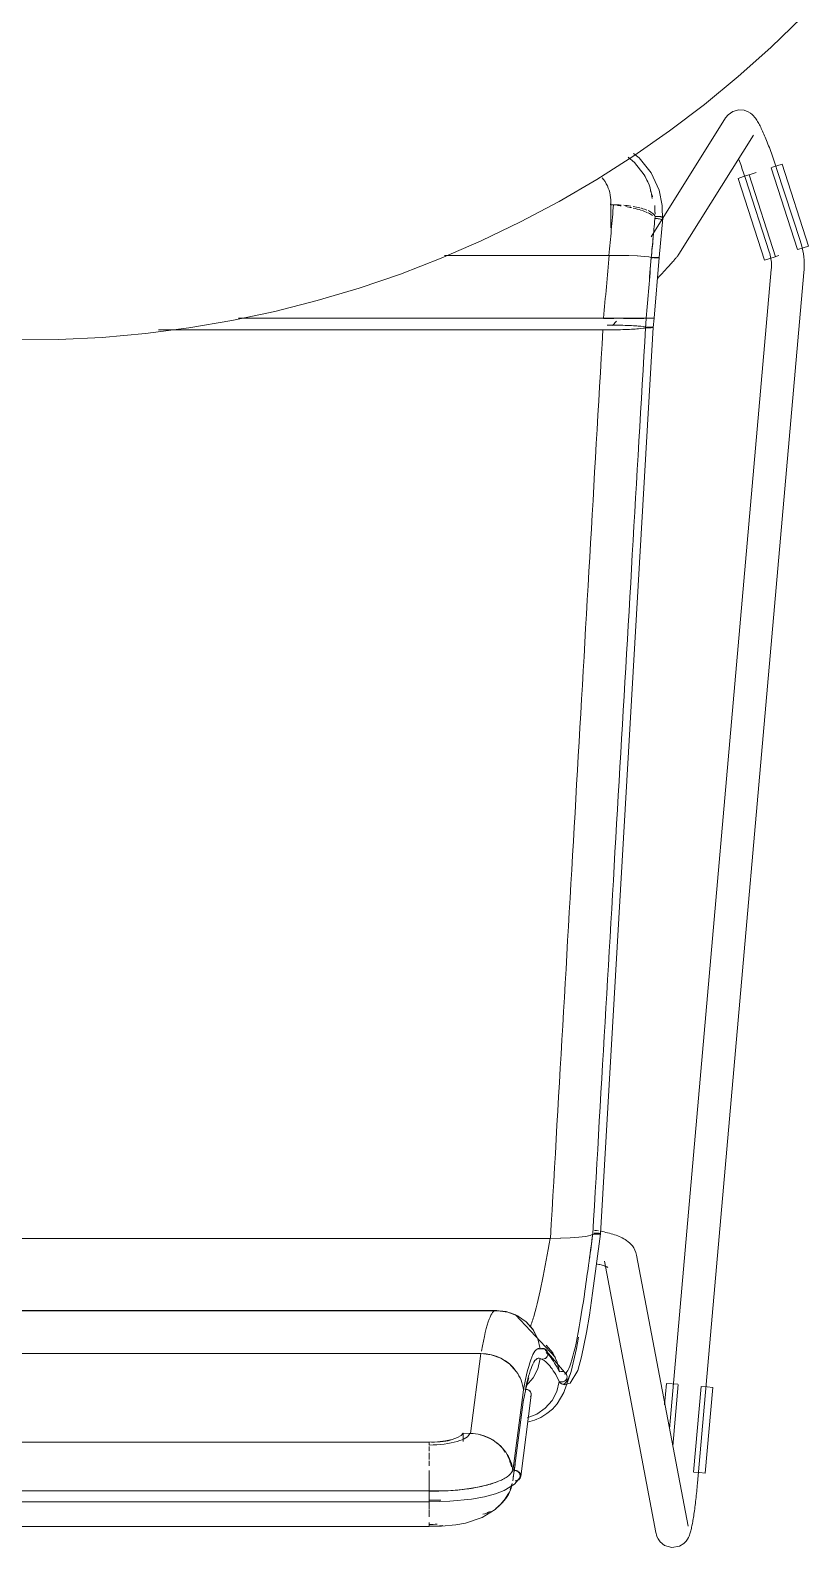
# Model space of a CAD drawing. Header units: millimetres. Extents: x 155927 to 295199, y -4084 to 97293.
# Drawn here: x 162804 to 163089, y 30365 to 30921 of the extents above; entities that cross this region are included whole.
import ezdxf

# ---------------------------------------------------------------- set-up
doc = ezdxf.new("R2010")
doc.units = ezdxf.units.MM
doc.header["$MEASUREMENT"] = 0
doc.layers.add('I-FURN', color=8, linetype='CONTINUOUS', lineweight=9)

msp = doc.modelspace()

# ---------------------------------------------------------------- linework, layer by layer
at = {"layer": 'I-FURN'}
for p, q in [((163074.85, 30914.79), (163086.35, 30925.92)), ((163062.92, 30904.14), (163074.85, 30914.79)), ((163050.58, 30893.96), (163062.92, 30904.14)), ((163037.83, 30884.29), (163050.58, 30893.96)), ((163059.22, 30890.18), (163060.95, 30891.41)), ((163060.95, 30891.41), (163063.18, 30891.99)), ((163063.18, 30891.99), (163065.15, 30891.82)), ((163065.15, 30891.82), (163066.53, 30891.3)), ((163066.53, 30891.3), (163067.44, 30890.73)), ((163067.44, 30890.73), (163068.07, 30890.21)), ((163058.32, 30889.06), (163035.29, 30852.29)), ((163059.22, 30890.18), (163058.32, 30889.06)), ((163068.07, 30890.21), (163068.54, 30889.75)), ((163068.54, 30889.75), (163068.91, 30889.32)), ((163068.91, 30889.32), (163069.22, 30888.92)), ((163069.22, 30888.92), (163069.5, 30888.53)), ((163069.5, 30888.53), (163069.75, 30888.14)), ((163069.75, 30888.14), (163070, 30887.75)), ((163070, 30887.75), (163070.23, 30887.35)), ((163070.23, 30887.35), (163070.46, 30886.94)), ((163070.46, 30886.94), (163070.69, 30886.51)), ((163070.69, 30886.51), (163070.92, 30886.07)), ((163070.92, 30886.07), (163071.15, 30885.62)), ((163071.15, 30885.62), (163071.38, 30885.14)), ((163071.38, 30885.14), (163071.61, 30884.65)), ((163024.71, 30875.13), (163037.83, 30884.29)), ((163041.19, 30839.1), (163068.49, 30882.69)), ((163071.61, 30884.65), (163071.85, 30884.14)), ((163071.85, 30884.14), (163072.09, 30883.61)), ((163072.09, 30883.61), (163072.33, 30883.07)), ((163072.33, 30883.07), (163072.57, 30882.51)), ((163072.57, 30882.51), (163072.81, 30881.93)), ((163072.81, 30881.93), (163073.06, 30881.33)), ((163073.06, 30881.33), (163073.31, 30880.72)), ((163073.31, 30880.72), (163073.56, 30880.1)), ((163073.56, 30880.1), (163073.81, 30879.46)), ((163073.81, 30879.46), (163074.06, 30878.8)), ((163011.23, 30866.51), (163024.71, 30875.13)), ((163022.62, 30874.68), (163024.96, 30872.72)), ((163024.64, 30876.03), (163026.7, 30874.39)), ((163026.7, 30874.39), (163031.03, 30868.86)), ((163063.13, 30873.8), (163063.36, 30873.18)), ((163074.06, 30878.8), (163074.32, 30878.14)), ((163074.32, 30878.14), (163074.57, 30877.46)), ((163074.57, 30877.46), (163074.83, 30876.77)), ((163074.83, 30876.77), (163075.08, 30876.07)), ((163075.08, 30876.07), (163075.34, 30875.37)), ((163075.34, 30875.37), (163075.59, 30874.65)), ((163075.59, 30874.65), (163075.84, 30873.93)), ((163075.84, 30873.93), (163076.09, 30873.2)), ((163024.96, 30872.72), (163028.46, 30868.15)), ((163028.46, 30868.15), (163030.37, 30864.46)), ((163031.03, 30868.86), (163033.94, 30862.54)), ((163063.36, 30873.18), (163063.6, 30872.54)), ((163063.6, 30872.54), (163063.83, 30871.9)), ((163063.83, 30871.9), (163064.07, 30871.24)), ((163064.07, 30871.24), (163064.3, 30870.57)), ((163064.3, 30870.57), (163064.54, 30869.9)), ((163064.54, 30869.9), (163064.77, 30869.22)), ((163064.77, 30869.22), (163065, 30868.54)), ((163064.8, 30867.51), (163066.78, 30868.14)), ((163065, 30868.54), (163065.23, 30867.85)), ((163076.58, 30838.17), (163066.89, 30868.18)), ((163069.47, 30869.01), (163066.99, 30868.21)), ((163074.96, 30870.79), (163084.65, 30840.78)), ((163075.08, 30870.82), (163077.05, 30871.46)), ((163076.09, 30873.2), (163076.34, 30872.47)), ((163076.34, 30872.47), (163076.59, 30871.73)), ((163076.59, 30871.73), (163076.83, 30870.99)), ((163076.83, 30870.99), (163076.98, 30870.54)), ((163085.69, 30843.72), (163076.98, 30870.54)), ((163077.05, 30871.46), (163079.01, 30872.09)), ((163079.01, 30872.09), (163088.69, 30842.08)), ((162997.42, 30858.43), (163011.23, 30866.51)), ((163033.94, 30862.54), (163035.15, 30856.9)), ((163062.85, 30866.87), (163064.8, 30867.51)), ((163062.85, 30866.87), (163072.54, 30836.87)), ((163065.23, 30867.85), (163065.46, 30867.16)), ((163065.46, 30867.16), (163065.57, 30866.83)), ((163065.57, 30866.83), (163074.28, 30840.02)), ((162983.3, 30850.92), (162997.42, 30858.43)), ((163016.24, 30857.22), (163017.29, 30857.22)), ((163016.3, 30848.71), (163016.3, 30858.46)), ((163035.06, 30851.92), (163031.02, 30845.48)), ((163033.94, 30837.84), (163035.36, 30852.33)), ((163035.15, 30856.9), (163035.24, 30851.44)), ((162968.89, 30843.97), (162983.3, 30850.92)), ((162954.21, 30837.6), (162968.89, 30843.97)), ((163086.74, 30841.45), (163084.77, 30840.82)), ((163085.71, 30843.68), (163085.69, 30843.72)), ((163086.04, 30842.58), (163085.71, 30843.68)), ((163086.32, 30841.48), (163086.04, 30842.58)), ((163086.57, 30840.36), (163086.32, 30841.48)), ((163086.76, 30839.23), (163086.57, 30840.36)), ((163088.69, 30842.08), (163086.74, 30841.45)), ((162939.29, 30831.83), (162954.21, 30837.6)), ((163015.59, 30838.67), (162955.47, 30838.67)), ((162955.47, 30838.67), (163015.59, 30838.67)), ((163019.35, 30838.64), (163015.59, 30838.67)), ((163015.71, 30838.67), (163019.35, 30838.64)), ((163019.45, 30838.64), (163022.89, 30838.57)), ((163022.88, 30838.57), (163019.45, 30838.64)), ((163025.98, 30838.45), (163022.88, 30838.57)), ((163022.95, 30838.57), (163025.99, 30838.45)), ((163028.46, 30838.3), (163025.98, 30838.45)), ((163026.02, 30838.45), (163028.46, 30838.3)), ((163030.2, 30838.12), (163028.46, 30838.3)), ((163028.48, 30838.3), (163030.2, 30838.12)), ((163030.2, 30838.12), (163031.08, 30837.93)), ((163031.09, 30837.93), (163030.2, 30838.12)), ((163031.08, 30837.93), (163031.55, 30837.94)), ((163031.56, 30837.94), (163031.09, 30837.93)), ((163031.1, 30837.74), (163031.57, 30837.74)), ((163031.57, 30837.74), (163031.1, 30837.74)), ((163031.55, 30837.94), (163032.05, 30837.94)), ((163032.06, 30837.94), (163031.56, 30837.94)), ((163032.05, 30837.94), (163032.54, 30837.94)), ((163032.55, 30837.94), (163032.06, 30837.94)), ((163032.07, 30837.73), (163032.56, 30837.74)), ((163032.56, 30837.74), (163032.07, 30837.73)), ((163032.11, 30815.64), (163033.94, 30837.84)), ((163032.54, 30837.94), (163033, 30837.93)), ((163033, 30837.93), (163032.55, 30837.94)), ((163032.56, 30837.74), (163033.01, 30837.75)), ((163033.01, 30837.75), (163032.56, 30837.74)), ((163033.39, 30837.91), (163033, 30837.93)), ((163033, 30837.93), (163033.38, 30837.91)), ((163033.01, 30837.75), (163033.39, 30837.77)), ((163033.39, 30837.77), (163033.01, 30837.75)), ((163033.38, 30837.91), (163033.68, 30837.89)), ((163033.68, 30837.89), (163033.39, 30837.91)), ((163033.39, 30837.77), (163033.69, 30837.79)), ((163033.68, 30837.79), (163033.39, 30837.77)), ((163033.87, 30837.86), (163033.68, 30837.89)), ((163033.87, 30837.81), (163033.68, 30837.79)), ((163033.69, 30837.79), (163033.87, 30837.81)), ((163033.87, 30837.86), (163033.94, 30837.84)), ((163033.94, 30837.84), (163033.87, 30837.86)), ((163033.87, 30837.81), (163033.94, 30837.84)), ((163033.94, 30837.84), (163033.87, 30837.81)), ((163037.75, 30834.97), (163037.42, 30834.6)), ((163038.06, 30835.32), (163037.75, 30834.97)), ((163038.37, 30835.65), (163038.06, 30835.32)), ((163038.65, 30835.98), (163038.37, 30835.65)), ((163038.93, 30836.28), (163038.65, 30835.98)), ((163039.18, 30836.58), (163038.93, 30836.28)), ((163039.43, 30836.86), (163039.18, 30836.58)), ((163039.66, 30837.13), (163039.43, 30836.86)), ((163039.87, 30837.38), (163039.66, 30837.13)), ((163040.07, 30837.62), (163039.87, 30837.38)), ((163040.26, 30837.85), (163040.07, 30837.62)), ((163040.44, 30838.07), (163040.26, 30837.85)), ((163040.62, 30838.29), (163040.44, 30838.07)), ((163040.79, 30838.52), (163040.62, 30838.29)), ((163040.97, 30838.78), (163040.79, 30838.52)), ((163041.19, 30839.1), (163040.97, 30838.78)), ((163074.49, 30837.5), (163072.54, 30836.87)), ((163074.28, 30840.02), (163074.47, 30839.38)), ((163074.47, 30839.38), (163074.64, 30838.74)), ((163076.46, 30838.14), (163074.49, 30837.5)), ((163074.64, 30838.74), (163074.78, 30838.09)), ((163074.78, 30838.09), (163074.9, 30837.44)), ((163074.9, 30837.44), (163074.98, 30836.79)), ((163074.98, 30836.79), (163075.05, 30836.13)), ((163075.05, 30836.13), (163075.08, 30835.47)), ((163075.09, 30834.8), (163075.07, 30834.14)), ((163075.08, 30835.47), (163075.09, 30834.8)), ((163077.84, 30838.58), (163076.68, 30838.21)), ((163086.91, 30838.1), (163086.76, 30839.23)), ((163087.02, 30836.96), (163086.91, 30838.1)), ((163087.08, 30835.82), (163087.02, 30836.96)), ((163087.09, 30834.68), (163087.08, 30835.82)), ((162924.15, 30826.66), (162939.29, 30831.83)), ((163033.91, 30830.8), (163033.47, 30830.33)), ((163034.34, 30831.26), (163033.91, 30830.8)), ((163034.76, 30831.71), (163034.34, 30831.26)), ((163035.18, 30832.16), (163034.76, 30831.71)), ((163035.58, 30832.59), (163035.18, 30832.16)), ((163035.97, 30833.02), (163035.58, 30832.59)), ((163036.35, 30833.43), (163035.97, 30833.02)), ((163036.72, 30833.83), (163036.35, 30833.43)), ((163037.08, 30834.22), (163036.72, 30833.83)), ((163037.42, 30834.6), (163037.08, 30834.22)), ((163075.03, 30833.45), (163037.73, 30408.95)), ((163048.03, 30389.08), (163086.98, 30832.4)), ((163075.07, 30834.14), (163075.03, 30833.48)), ((163075.03, 30833.48), (163075.03, 30833.45)), ((163086.98, 30832.4), (163087.06, 30833.54)), ((163087.06, 30833.54), (163087.09, 30834.68)), ((162908.82, 30822.09), (162924.15, 30826.66)), ((162877.66, 30814.83), (162893.31, 30818.15)), ((162893.31, 30818.15), (162908.82, 30822.09)), ((162861.89, 30812.13), (162877.66, 30814.83)), ((162880.01, 30815.7), (163013.65, 30815.7)), ((163013.65, 30815.7), (162880.01, 30815.7)), ((163013.65, 30815.7), (163017.43, 30815.7)), ((163017.43, 30815.7), (163013.65, 30815.7)), ((163017.44, 30815.57), (163013.66, 30815.57)), ((163013.66, 30815.57), (163017.44, 30815.57)), ((163017.17, 30813.14), (163014.92, 30813.17)), ((163016.87, 30813.02), (163018.34, 30814.55)), ((163020.73, 30813.07), (163017.17, 30813.14)), ((163017.43, 30815.7), (163021, 30815.69)), ((163021, 30815.69), (163017.43, 30815.7)), ((163023.84, 30812.94), (163020.73, 30813.07)), ((163024.12, 30815.59), (163020.99, 30815.58)), ((163021, 30815.69), (163024.13, 30815.68)), ((163024.14, 30815.68), (163021, 30815.69)), ((163021, 30815.58), (163024.12, 30815.59)), ((163026.34, 30812.78), (163023.84, 30812.94)), ((163026.61, 30815.6), (163024.12, 30815.59)), ((163024.12, 30815.59), (163026.62, 30815.6)), ((163024.14, 30815.68), (163026.63, 30815.67)), ((163026.64, 30815.67), (163024.14, 30815.68)), ((163028.09, 30812.59), (163026.34, 30812.78)), ((163028.37, 30815.61), (163026.61, 30815.6)), ((163026.62, 30815.6), (163028.37, 30815.61)), ((163026.64, 30815.67), (163028.38, 30815.66)), ((163028.39, 30815.66), (163026.64, 30815.67)), ((163028.99, 30812.38), (163028.09, 30812.59)), ((163028.38, 30815.66), (163029.27, 30815.64)), ((163029.27, 30815.64), (163028.39, 30815.66)), ((163029.73, 30815.63), (163029.26, 30815.63)), ((163029.27, 30815.64), (163029.74, 30815.64)), ((163029.74, 30815.64), (163029.27, 30815.64)), ((163029.27, 30815.63), (163029.74, 30815.63)), ((163030.23, 30815.63), (163029.73, 30815.63)), ((163029.74, 30815.64), (163030.24, 30815.64)), ((163030.24, 30815.64), (163029.74, 30815.64)), ((163029.74, 30815.63), (163030.23, 30815.63)), ((163030.72, 30815.63), (163030.23, 30815.63)), ((163030.23, 30815.63), (163030.72, 30815.63)), ((163030.24, 30815.64), (163030.73, 30815.64)), ((163030.73, 30815.64), (163030.24, 30815.64)), ((163031.17, 30815.63), (163030.72, 30815.63)), ((163030.72, 30815.63), (163031.18, 30815.63)), ((163030.73, 30815.64), (163031.18, 30815.64)), ((163031.18, 30815.64), (163030.73, 30815.64)), ((163031.56, 30815.63), (163031.17, 30815.63)), ((163031.18, 30815.64), (163031.56, 30815.64)), ((163031.56, 30815.64), (163031.18, 30815.64)), ((163031.18, 30815.63), (163031.56, 30815.63)), ((163031.56, 30815.64), (163031.85, 30815.64)), ((163031.86, 30815.64), (163031.56, 30815.64)), ((163032.11, 30815.64), (163031.84, 30812.28)), ((163032.04, 30815.64), (163032.11, 30815.64)), ((163032.11, 30815.64), (163032.04, 30815.63)), ((163032.04, 30815.63), (163032.11, 30815.64)), ((163032.11, 30815.64), (163032.05, 30815.64)), ((162798.11, 30807.71), (162814.11, 30807.86)), ((162814.11, 30807.86), (162830.09, 30808.64)), ((162830.09, 30808.64), (162846.03, 30810.07)), ((162846.03, 30810.07), (162861.89, 30812.13)), ((162850.79, 30811.38), (163013.38, 30811.38)), ((163013.38, 30811.38), (162850.79, 30811.38)), ((163012.55, 30480.37), (163031.84, 30812.28)), ((163013.38, 30811.38), (163017.17, 30811.41)), ((163017.17, 30811.41), (163020.73, 30811.49)), ((163020.73, 30811.49), (163023.86, 30811.61)), ((163023.86, 30811.61), (163026.36, 30811.77)), ((163026.36, 30811.77), (163028.11, 30811.97)), ((163028.11, 30811.97), (163029, 30812.18)), ((163029.46, 30812.39), (163028.99, 30812.38)), ((163029, 30812.18), (163029.47, 30812.17)), ((163029.96, 30812.39), (163029.46, 30812.39)), ((163029.47, 30812.17), (163029.97, 30812.17)), ((163030.45, 30812.38), (163029.96, 30812.39)), ((163029.97, 30812.17), (163030.46, 30812.17)), ((163030.9, 30812.37), (163030.45, 30812.38)), ((163030.46, 30812.17), (163030.91, 30812.18)), ((163031.28, 30812.35), (163030.9, 30812.37)), ((163030.91, 30812.18), (163031.29, 30812.2)), ((163031.58, 30812.33), (163031.28, 30812.35)), ((163031.29, 30812.2), (163031.58, 30812.22)), ((163031.77, 30812.31), (163031.58, 30812.33)), ((163031.58, 30812.22), (163031.77, 30812.25)), ((163031.84, 30812.28), (163031.77, 30812.31)), ((163031.77, 30812.25), (163031.84, 30812.28)), ((163001.43, 30478.86), (163004.54, 30479.1)), ((163004.54, 30479.1), (163001.48, 30478.86)), ((163004.54, 30479.1), (163007.03, 30479.41)), ((163007.03, 30479.41), (163004.57, 30479.1)), ((163007.03, 30479.41), (163008.78, 30479.78)), ((163008.78, 30479.78), (163007.04, 30479.41)), ((163009.68, 30480.18), (163008.78, 30479.78)), ((163008.78, 30479.78), (163009.68, 30480.18)), ((163009.68, 30480.18), (163010.15, 30480.16)), ((163010.15, 30480.16), (163009.68, 30480.18)), ((163010.15, 30480.16), (163010.65, 30480.16)), ((163010.65, 30480.16), (163010.15, 30480.16)), ((163010.69, 30480.58), (163010.19, 30480.58)), ((163010.19, 30480.58), (163010.69, 30480.58)), ((163011.02, 30481.5), (163010.3, 30481.6)), ((163010.65, 30480.16), (163011.14, 30480.17)), ((163011.14, 30480.17), (163010.65, 30480.16)), ((163011.18, 30480.57), (163010.69, 30480.58)), ((163010.69, 30480.58), (163011.18, 30480.57)), ((163012.54, 30480.37), (163010.99, 30468.51)), ((163011.74, 30481.39), (163011.02, 30481.5)), ((163011.14, 30480.17), (163011.6, 30480.19)), ((163011.6, 30480.19), (163011.14, 30480.17)), ((163011.63, 30480.55), (163011.18, 30480.57)), ((163011.18, 30480.57), (163011.63, 30480.55)), ((163011.6, 30480.19), (163011.98, 30480.22)), ((163011.99, 30480.22), (163011.6, 30480.19)), ((163012.01, 30480.52), (163011.63, 30480.55)), ((163011.63, 30480.55), (163012.01, 30480.52)), ((163011.98, 30480.22), (163012.28, 30480.26)), ((163012.28, 30480.26), (163011.99, 30480.22)), ((163012.3, 30480.47), (163012.01, 30480.52)), ((163012.01, 30480.52), (163012.3, 30480.47)), ((163012.28, 30480.26), (163012.47, 30480.31)), ((163012.48, 30480.31), (163012.28, 30480.26)), ((163012.48, 30480.42), (163012.3, 30480.47)), ((163012.3, 30480.47), (163012.49, 30480.42)), ((163013.14, 30481.15), (163012.44, 30481.28)), ((163012.47, 30480.31), (163012.54, 30480.37)), ((163012.54, 30480.37), (163012.48, 30480.42)), ((163012.55, 30480.37), (163012.48, 30480.31)), ((163012.49, 30480.42), (163012.55, 30480.37)), ((163013.82, 30481.02), (163013.14, 30481.15)), ((163014.49, 30480.87), (163013.82, 30481.02)), ((163015.14, 30480.72), (163014.49, 30480.87)), ((163015.78, 30480.56), (163015.14, 30480.72)), ((163016.41, 30480.39), (163015.78, 30480.56)), ((163017.03, 30480.2), (163016.41, 30480.39)), ((163017.64, 30480.01), (163017.03, 30480.2)), ((163018.23, 30479.8), (163017.64, 30480.01)), ((163018.81, 30479.58), (163018.23, 30479.8)), ((163019.38, 30479.35), (163018.81, 30479.58)), ((163019.94, 30479.1), (163019.38, 30479.35)), ((163020.49, 30478.82), (163019.94, 30479.1)), ((162610.73, 30478.65), (162994.13, 30478.65)), ((162994.13, 30478.65), (162610.73, 30478.65)), ((162994.13, 30478.65), (162997.9, 30478.71)), ((162997.9, 30478.71), (162994.21, 30478.65)), ((162997.9, 30478.71), (163001.43, 30478.86)), ((163001.44, 30478.86), (162997.96, 30478.71)), ((163021.03, 30478.53), (163020.49, 30478.82)), ((163021.57, 30478.21), (163021.03, 30478.53)), ((163022.1, 30477.85), (163021.57, 30478.21)), ((163022.64, 30477.45), (163022.1, 30477.85)), ((163023.16, 30477), (163022.64, 30477.45)), ((163023.69, 30476.48), (163023.16, 30477)), ((163024.2, 30475.88), (163023.69, 30476.48)), ((163024.68, 30475.19), (163024.2, 30475.88)), ((163025.12, 30474.4), (163024.68, 30475.19)), ((163025.48, 30473.51), (163025.12, 30474.4)), ((163025.74, 30472.52), (163025.48, 30473.51)), ((163010.99, 30468.51), (163009.64, 30458.58)), ((163011.4, 30469.26), (163010.91, 30469.36)), ((163011.87, 30469.16), (163011.4, 30469.26)), ((163012.32, 30469.06), (163011.87, 30469.16)), ((163012.74, 30468.95), (163012.32, 30469.06)), ((163013.13, 30468.84), (163012.74, 30468.95)), ((163013.5, 30468.74), (163013.13, 30468.84)), ((163013.83, 30468.63), (163013.5, 30468.74)), ((163014.14, 30468.52), (163013.83, 30468.63)), ((163013.95, 30470.29), (163032.76, 30371)), ((163014.41, 30468.42), (163014.14, 30468.52)), ((163014.64, 30468.32), (163014.41, 30468.42)), ((163014.83, 30468.24), (163014.64, 30468.32)), ((163014.98, 30468.16), (163014.83, 30468.24)), ((163015.07, 30468.12), (163014.98, 30468.16)), ((163015.14, 30468.07), (163015.07, 30468.12)), ((163015.17, 30468.06), (163015.14, 30468.07)), ((163044.55, 30373.23), (163025.74, 30472.52)), ((163009.64, 30458.58), (163008.45, 30450.56)), ((162630.04, 30452.15), (162974.82, 30452.15)), ((162974.82, 30452.15), (162630.04, 30452.15)), ((162974.29, 30452.3), (162669.49, 30452.3)), ((162978.03, 30451.86), (162974.28, 30452.3)), ((162974.82, 30452.15), (162978.61, 30451.67)), ((162978.61, 30451.68), (162974.82, 30452.15)), ((162982.5, 30450.13), (162978.03, 30451.86)), ((162982.18, 30450.31), (162978.61, 30451.68)), ((162978.61, 30451.67), (162982.18, 30450.3)), ((162981.4, 30450.73), (162979.47, 30451.43)), ((162996, 30435.03), (162981.4, 30450.73)), ((162985.32, 30448.14), (162982.18, 30450.31)), ((162982.18, 30450.3), (162985.32, 30448.13)), ((162987.83, 30445.27), (162985.32, 30448.14)), ((162985.32, 30448.13), (162987.82, 30445.26)), ((163008.45, 30450.56), (163007.42, 30444.25)), ((162987.82, 30445.26), (162989.58, 30441.87)), ((162989.58, 30441.87), (162987.83, 30445.27)), ((162990.47, 30438.16), (162989.58, 30441.87)), ((163003.7, 30438.39), (163004.44, 30442.45)), ((163007.42, 30444.25), (163005.62, 30435.23)), ((162636.07, 30436.55), (162968.79, 30436.55)), ((162968.79, 30436.55), (162636.07, 30436.55)), ((162968.79, 30436.55), (162964.93, 30407.27)), ((162972.56, 30436.07), (162968.79, 30436.55)), ((162976.1, 30434.76), (162972.56, 30436.07)), ((162979.22, 30432.68), (162976.1, 30434.76)), ((162992.29, 30438.13), (162989.41, 30438.17)), ((162989.58, 30430.94), (162990.47, 30434.65)), ((162990.47, 30438.16), (162990.94, 30438.32)), ((162990.95, 30438.32), (162990.47, 30438.16)), ((162990.94, 30434.49), (162990.47, 30434.65)), ((162990.47, 30434.65), (162990.95, 30434.49)), ((162990.94, 30438.32), (162991.44, 30438.36)), ((162991.44, 30438.36), (162990.95, 30438.32)), ((162991.44, 30438.36), (162991.93, 30438.27)), ((162991.93, 30438.28), (162991.44, 30438.36)), ((162992.39, 30438.07), (162991.93, 30438.28)), ((162991.93, 30438.27), (162992.38, 30438.07)), ((162992.38, 30434.74), (162991.93, 30434.54)), ((162991.93, 30434.53), (162992.39, 30434.73)), ((163000.11, 30428.84), (162991.99, 30438.26)), ((162992.38, 30438.07), (162992.76, 30437.76)), ((162992.76, 30435.05), (162992.38, 30434.74)), ((162992.77, 30437.76), (162992.39, 30438.07)), ((162992.39, 30434.73), (162992.77, 30435.05)), ((162992.66, 30439.54), (162995.05, 30436.7)), ((162995.06, 30436.71), (162992.66, 30439.54)), ((162992.76, 30437.76), (162993.06, 30437.36)), ((162993.06, 30435.45), (162992.76, 30435.05)), ((162993.06, 30437.36), (162992.77, 30437.76)), ((162992.77, 30435.05), (162993.06, 30435.45)), ((162993.06, 30437.36), (162993.25, 30436.89)), ((162993.25, 30436.9), (162993.06, 30437.36)), ((162993.25, 30435.91), (162993.06, 30435.45)), ((162993.06, 30435.45), (162993.25, 30435.91)), ((162993.32, 30436.4), (162993.25, 30436.9)), ((162993.25, 30436.89), (162993.31, 30436.4)), ((162993.31, 30436.4), (162993.25, 30435.91)), ((162993.25, 30435.91), (162993.32, 30436.4)), ((162995.05, 30436.7), (162996.69, 30433.38)), ((162996.7, 30433.38), (162995.06, 30436.71)), ((163001.81, 30429.87), (163003.7, 30438.39)), ((163005.62, 30435.23), (163004.21, 30430.23)), ((162981.7, 30429.94), (162979.22, 30432.68)), ((162987.83, 30427.54), (162989.58, 30430.94)), ((162991.15, 30434.37), (162990.72, 30434.55)), ((162991.44, 30434.45), (162990.94, 30434.49)), ((162990.95, 30434.49), (162991.44, 30434.45)), ((162991.93, 30434.54), (162991.44, 30434.45)), ((162991.44, 30434.45), (162991.93, 30434.53)), ((162996.69, 30433.38), (162997.48, 30429.77)), ((162997.48, 30429.77), (162996.7, 30433.38)), ((162997.48, 30429.77), (162997.96, 30429.92)), ((162997.96, 30429.92), (162997.48, 30429.77)), ((162997.96, 30429.92), (162998.46, 30429.95)), ((162998.46, 30429.95), (162997.96, 30429.92)), ((162998.46, 30429.95), (162998.95, 30429.86)), ((162998.95, 30429.86), (162998.46, 30429.95)), ((162998.95, 30429.86), (162999.4, 30429.65)), ((162999.4, 30429.65), (162998.95, 30429.86)), ((162999.14, 30422.24), (163001.81, 30429.87)), ((162999.4, 30429.65), (162999.78, 30429.33)), ((162999.78, 30429.33), (162999.4, 30429.65)), ((162999.78, 30429.33), (163000.06, 30428.93)), ((163000.07, 30428.93), (162999.78, 30429.33)), ((162999.96, 30429.11), (163000.08, 30428.9)), ((163004.21, 30430.23), (163001.44, 30425.59)), ((162985.57, 30425.14), (162984.19, 30418.85)), ((162985.32, 30424.67), (162987.83, 30427.54)), ((162986.32, 30427.57), (162985.57, 30425.14)), ((162996.53, 30422.65), (162997.43, 30426.28)), ((162997.9, 30426.12), (162997.43, 30426.28)), ((162997.43, 30426.28), (162997.9, 30426.12)), ((162998.4, 30426.08), (162997.9, 30426.12)), ((162997.9, 30426.12), (162998.4, 30426.07)), ((162999.25, 30425.06), (162998.34, 30425.36)), ((162998.89, 30426.15), (162998.4, 30426.08)), ((162998.4, 30426.07), (162998.9, 30426.15)), ((162999.35, 30426.35), (162998.89, 30426.15)), ((162998.9, 30426.15), (162999.35, 30426.34)), ((163001.44, 30425.59), (162999.25, 30425.06)), ((162999.74, 30426.65), (162999.35, 30426.35)), ((162999.35, 30426.34), (162999.74, 30426.65)), ((163000.04, 30427.05), (162999.74, 30426.65)), ((162999.74, 30426.65), (163000.04, 30427.05)), ((163000.23, 30427.5), (163000.04, 30427.05)), ((163000.04, 30427.05), (163000.24, 30427.5)), ((163000.06, 30428.93), (163000.25, 30428.47)), ((163000.25, 30428.47), (163000.07, 30428.93)), ((163000.31, 30427.98), (163000.23, 30427.5)), ((163000.24, 30427.5), (163000.31, 30427.98)), ((163000.25, 30428.47), (163000.31, 30427.98)), ((163000.31, 30427.98), (163000.25, 30428.47)), ((163036.7, 30425.58), (163036, 30417.69)), ((163036.7, 30425.58), (163038.74, 30425.4)), ((163038.74, 30425.4), (163040.8, 30425.22)), ((163038.94, 30402.61), (163040.93, 30425.21)), ((163049.37, 30424.47), (163046.62, 30393.06)), ((163049.5, 30424.46), (163051.56, 30424.28)), ((163053.61, 30424.1), (163050.85, 30392.69)), ((163051.56, 30424.28), (163053.61, 30424.1)), ((162984.31, 30419.63), (162980.47, 30389.93)), ((162984.33, 30423.17), (162980.49, 30393.47)), ((162987.16, 30421.27), (162983.31, 30391.49)), ((162985.3, 30423.37), (162984.8, 30423.33)), ((162985.79, 30423.29), (162985.3, 30423.37)), ((162986.24, 30423.1), (162985.79, 30423.29)), ((162986.63, 30422.79), (162986.24, 30423.1)), ((162986.92, 30422.41), (162986.63, 30422.79)), ((162987.11, 30421.97), (162986.92, 30422.41)), ((162986.92, 30420.59), (162987.11, 30421.03)), ((162987.18, 30421.5), (162987.11, 30421.97)), ((162987.11, 30421.03), (162987.18, 30421.5)), ((162992.31, 30416.51), (162994.79, 30419.33)), ((162994.79, 30419.33), (162996.53, 30422.65)), ((162994.9, 30416.16), (162996.64, 30418.13)), ((162996.64, 30418.13), (162999.14, 30422.24)), ((162985.71, 30412.93), (162989.22, 30414.33)), ((162988.36, 30412.08), (162990.72, 30413.1)), ((162989.22, 30414.33), (162992.31, 30416.51)), ((162990.72, 30413.1), (162992.92, 30414.48)), ((162992.92, 30414.48), (162994.9, 30416.16)), ((162962.21, 30407.34), (162961.57, 30406.48)), ((162962.21, 30404.33), (162962.21, 30407.34)), ((162964.93, 30407.27), (162962.21, 30407.34)), ((162985.85, 30411.42), (162988.36, 30412.08)), ((162949.86, 30404.08), (162655, 30404.08)), ((162655, 30404.02), (162949.86, 30404.02)), ((162952.89, 30404.19), (162949.86, 30404.08)), ((162949.86, 30402.5), (162949.86, 30400.76)), ((162955.74, 30404.51), (162952.89, 30404.19)), ((162958.24, 30405.02), (162955.74, 30404.51)), ((162960.22, 30405.69), (162958.24, 30405.02)), ((162961.57, 30406.48), (162960.22, 30405.69)), ((162949.86, 30400.17), (162949.86, 30397.71)), ((162949.86, 30397.19), (162949.86, 30395.35)), ((162981.24, 30395.9), (162980.62, 30391.12)), ((162949.86, 30393.72), (162949.86, 30390.16)), ((162982.95, 30390.99), (162981.06, 30388.61)), ((163048.8, 30392.87), (163046.74, 30393.05)), ((163050.85, 30392.69), (163048.8, 30392.87)), ((162949.86, 30386.18), (162655, 30386.18)), ((162949.86, 30386.15), (162949.86, 30389.97)), ((162949.86, 30389.97), (162949.86, 30386.15)), ((162949.86, 30386.18), (162956.27, 30386.27)), ((162949.86, 30386.18), (162949.86, 30382.22)), ((162949.86, 30386.07), (162949.86, 30386.18)), ((162949.86, 30385.85), (162949.86, 30386.07)), ((162949.86, 30385.52), (162949.86, 30385.85)), ((162949.86, 30385.1), (162949.86, 30385.52)), ((162949.86, 30384.63), (162949.86, 30385.1)), ((162949.86, 30384.13), (162949.86, 30384.63)), ((162956.27, 30386.27), (162962.25, 30386.75)), ((162962.25, 30386.75), (162967.69, 30387.58)), ((162967.69, 30387.58), (162971.19, 30388.38)), ((162974.06, 30385.11), (162970.02, 30384.03)), ((162971.19, 30388.38), (162974.01, 30389.26)), ((162974.01, 30389.26), (162974.53, 30389.45)), ((162977.23, 30386.31), (162974.06, 30385.11)), ((162981.06, 30388.61), (162977.23, 30386.31)), ((162978.93, 30385.5), (162977.6, 30383.23)), ((163047.58, 30384.46), (163047.66, 30385.19)), ((163047.66, 30385.19), (163047.73, 30385.93)), ((163047.73, 30385.93), (163047.81, 30386.67)), ((163047.81, 30386.67), (163047.88, 30387.42)), ((163047.88, 30387.42), (163047.95, 30388.17)), ((163047.95, 30388.17), (163048.02, 30388.92)), ((163048.02, 30388.92), (163048.03, 30389.08)), ((162655, 30382.22), (162949.86, 30382.22)), ((162949.86, 30383.63), (162949.86, 30384.13)), ((162949.86, 30383.18), (162949.86, 30383.63)), ((162949.86, 30382.79), (162949.86, 30383.18)), ((162949.86, 30382.49), (162949.86, 30382.79)), ((162949.86, 30382.29), (162949.86, 30382.49)), ((162949.86, 30379.44), (162949.86, 30382.46)), ((162949.86, 30382.46), (162949.86, 30379.45)), ((162957.42, 30382.37), (162949.86, 30382.22)), ((162949.86, 30382.22), (162949.86, 30382.29)), ((162949.86, 30379.28), (162949.86, 30376.7)), ((162965.3, 30383.17), (162957.42, 30382.37)), ((162970.02, 30384.03), (162965.3, 30383.17)), ((162973.95, 30379.33), (162969.23, 30376.46)), ((162975.92, 30381.16), (162973.95, 30379.33)), ((162977.6, 30383.23), (162975.92, 30381.16)), ((163046.9, 30378.93), (163046.99, 30379.58)), ((163046.99, 30379.58), (163047.08, 30380.24)), ((163047.08, 30380.24), (163047.17, 30380.91)), ((163047.17, 30380.91), (163047.25, 30381.6)), ((163047.25, 30381.6), (163047.34, 30382.3)), ((163047.34, 30382.3), (163047.42, 30383.01)), ((163047.42, 30383.01), (163047.5, 30383.73)), ((163047.5, 30383.73), (163047.58, 30384.46)), ((162949.86, 30374.67), (162949.86, 30373.2)), ((162959.58, 30373.78), (162954.37, 30373.26)), ((162963.08, 30374.43), (162959.58, 30373.78)), ((162969.23, 30376.46), (162963.08, 30374.43)), ((163045.98, 30373.34), (163046.07, 30373.82)), ((163046.07, 30373.82), (163046.17, 30374.32)), ((163046.17, 30374.32), (163046.26, 30374.83)), ((163046.26, 30374.83), (163046.35, 30375.36)), ((163046.35, 30375.36), (163046.45, 30375.92)), ((163046.45, 30375.92), (163046.54, 30376.48)), ((163046.54, 30376.48), (163046.63, 30377.07)), ((163046.63, 30377.07), (163046.72, 30377.67)), ((163046.72, 30377.67), (163046.81, 30378.29)), ((163046.81, 30378.29), (163046.9, 30378.93)), ((162655, 30373.18), (162949.86, 30373.18)), ((162949.86, 30373.18), (162949.86, 30373.35)), ((162954.37, 30373.26), (162949.86, 30373.18)), ((163032.85, 30370.58), (163032.76, 30371)), ((163032.99, 30370.06), (163032.85, 30370.58)), ((163033.2, 30369.44), (163032.99, 30370.06)), ((163033.58, 30368.64), (163033.2, 30369.44)), ((163034.32, 30367.56), (163033.58, 30368.64)), ((163043.92, 30367.84), (163044.4, 30368.54)), ((163044.4, 30368.54), (163044.7, 30369.1)), ((163044.7, 30369.1), (163044.92, 30369.58)), ((163044.92, 30369.58), (163045.09, 30370)), ((163045.09, 30370), (163045.23, 30370.41)), ((163045.23, 30370.41), (163045.35, 30370.8)), ((163045.35, 30370.8), (163045.47, 30371.2)), ((163045.47, 30371.2), (163045.58, 30371.6)), ((163045.58, 30371.6), (163045.68, 30372.01)), ((163045.68, 30372.01), (163045.78, 30372.44)), ((163045.78, 30372.44), (163045.88, 30372.88)), ((163045.88, 30372.88), (163045.98, 30373.34)), ((163035.9, 30366.24), (163034.32, 30367.56)), ((163035.9, 30366.24), (163038.65, 30365.4)), ((163038.65, 30365.4), (163041.41, 30365.89)), ((163041.41, 30365.89), (163043.06, 30366.93)), ((163043.06, 30366.93), (163043.92, 30367.84))]:
    msp.add_line(p, q, dxfattribs=at)
for centre, major_axis, ratio, start_param, end_param in [((162968.66, 30421.48), (15.78, 0), 0.955139, 0.595876, 1.562553), ((162968.66, 30421.48), (15.78, 0), 0.955139, 0.354206, 0.595753), ((162968.66, 30421.48), (15.78, 0), 0.955139, 0.112537, 0.354036), ((162985.21, 30421.5), (1.96, 0), 0.955139, 5.775592, 8.064923), ((162949.86, 30388.93), (0, 15.75), 0.000004, 5.8107, 5.99294), ((162949.86, 30377.46), (12.4, 0), 0.287441, 4.712389, 4.950404)]:
    msp.add_ellipse(centre, major_axis=major_axis, ratio=ratio, start_param=start_param, end_param=end_param, dxfattribs=at)
for points, knots in [([(163028.46, 30868.13), (163028.97, 30867.31), (163030.55, 30864.58), (163031.15, 30861.6), (163031.43, 30859.5)], [-0.4024189, -0.4024189, -0.4024189, -0.4024189, -0.3333333, -0.1789981, -0.1789981, -0.1789981, -0.1789981]), ([(163013.13, 30867.11), (163013.9, 30866.21), (163015.83, 30863.21), (163016.46, 30859.6), (163016.24, 30857.22)], [0.5, 0.5, 0.5, 0.5, 0.6666667, 1, 1, 1, 1]), ([(163027.32, 30856), (163027.39, 30855.98), (163028.21, 30855.75), (163028.91, 30855.5), (163029.51, 30855.25)], [0.4863997, 0.4863997, 0.4863997, 0.4863997, 0.5, 0.6317809, 0.6317809, 0.6317809, 0.6317809]), ([(163032.52, 30852.89), (163032.67, 30852.91), (163032.95, 30852.94), (163033.38, 30852.95), (163033.75, 30852.94), (163034.04, 30852.92), (163034.31, 30852.89), (163034.56, 30852.84), (163034.79, 30852.77), (163034.98, 30852.71), (163035.18, 30852.61), (163035.28, 30852.52), (163035.31, 30852.48)], [0, 0, 0, 0, 0.0555556, 0.1111111, 0.1666667, 0.1944444, 0.2222222, 0.2777778, 0.3055556, 0.3333333, 0.3888889, 0.4444444, 0.4444444, 0.4444444, 0.4444444]), ([(163014.92, 30813.17), (163016.95, 30813.15), (163020.17, 30813.1), (163023.96, 30812.95), (163027.31, 30812.73), (163028.7, 30812.52), (163028.99, 30812.38)], [-0.9335619, -0.9335619, -0.9335619, -0.9335619, -0.6666667, -0.5, -0.3333333, 0, 0, 0, 0]), ([(163029, 30812.18), (163028.72, 30812.03), (163027.34, 30811.82), (163023.98, 30811.6), (163020.81, 30811.48), (163017.21, 30811.4), (163014.66, 30811.38), (163013.38, 30811.38)], [-1, -1, -1, -1, -0.666667, -0.5, -0.333333, -0.166667, 0, 0, 0, 0]), ([(163031.84, 30812.28), (163031.84, 30812.26), (163031.7, 30812.23), (163031.31, 30812.2), (163030.92, 30812.18), (163030.47, 30812.17), (163029.97, 30812.17), (163029.47, 30812.17), (163029.15, 30812.17), (163029, 30812.18)], [-0.498493, -0.498493, -0.498493, -0.498493, -0.375, -0.3125, -0.25, -0.1875, -0.125, -0.0625, 0, 0, 0, 0]), ([(162999.31, 30428.89), (162999.72, 30429.08), (163001.14, 30430.68), (163003.58, 30438.98), (163006.63, 30457.42), (163008.66, 30472.63), (163009.68, 30480.18)], [0.1500588, 0.1500588, 0.1500588, 0.1500588, 0.25, 0.5, 0.75, 1, 1, 1, 1]), ([(162994.13, 30478.65), (162993.16, 30473.26), (162991.21, 30462.48), (162988.78, 30451.77), (162987.32, 30447.53), (162986.83, 30446.38)], [0, 0, 0, 0, 0.25, 0.5, 0.625, 0.625, 0.625, 0.625]), ([(162974.28, 30452.3), (162973.46, 30452.3), (162971.68, 30450.05), (162969.9, 30442.56), (162968.94, 30437.4)], [0.0892846, 0.0892846, 0.0892846, 0.0892846, 0.5, 0.9741279, 0.9741279, 0.9741279, 0.9741279]), ([(162985.03, 30423.27), (162985.82, 30426.98), (162987.63, 30433.47), (162989.45, 30435.2), (162990.47, 30434.65)], [0.1122148, 0.1122148, 0.1122148, 0.1122148, 0.5, 1, 1, 1, 1]), ([(162992.6, 30436.9), (162993.06, 30436.5), (162994.69, 30434.83), (162996.32, 30432.18), (162997.48, 30429.77)], [0.303693, 0.303693, 0.303693, 0.303693, 0.5, 1, 1, 1, 1]), ([(162991.15, 30434.37), (162992.09, 30433.9), (162994.18, 30432.11), (162996.27, 30428.68), (162997.43, 30426.28)], [0.0974621, 0.0974621, 0.0974621, 0.0974621, 0.5, 1, 1, 1, 1]), ([(162997.43, 30426.28), (162998.46, 30424.73), (162999.74, 30424.96), (163001.02, 30427.98), (163001.28, 30428.7)], [0, 0, 0, 0, 0.25, 0.3133981, 0.3133981, 0.3133981, 0.3133981]), ([(162968.46, 30406.72), (162969.69, 30406.4), (162973.21, 30404.97), (162976.52, 30402.5), (162977.66, 30400.35)], [-0.8333333, -0.8333333, -0.8333333, -0.8333333, -0.6666667, -0.3333333, -0.3333333, -0.3333333, -0.3333333]), ([(162981.34, 30389.89), (162981.49, 30389.88), (162981.71, 30389.9), (162982, 30389.97), (162982.27, 30390.07), (162982.59, 30390.25), (162982.9, 30390.54), (162983.14, 30390.9), (162983.27, 30391.25), (162983.32, 30391.56), (162983.33, 30391.83), (162983.29, 30392.1), (162983.22, 30392.35), (162983.11, 30392.6), (162982.91, 30392.91), (162982.59, 30393.24), (162982.19, 30393.47), (162981.84, 30393.59), (162981.47, 30393.66), (162981.02, 30393.65), (162980.67, 30393.55), (162980.49, 30393.47)], [0.1111111, 0.1111111, 0.1111111, 0.1111111, 0.1666667, 0.1944444, 0.2222222, 0.2777778, 0.3333333, 0.3888889, 0.4444444, 0.4791667, 0.5138889, 0.5486111, 0.5833333, 0.6180556, 0.6527778, 0.7222222, 0.7916667, 0.8263889, 0.8611111, 0.9305556, 1, 1, 1, 1]), ([(162981.74, 30393.56), (162981.86, 30393.52), (162982.09, 30393.43), (162982.5, 30393.15), (162982.96, 30392.6), (162983.21, 30391.73), (162982.98, 30390.95), (162982.59, 30390.44), (162982.2, 30390.14), (162981.75, 30389.95), (162981.42, 30389.91), (162981.25, 30389.9)], [-0.8125, -0.8125, -0.8125, -0.8125, -0.765625, -0.71875, -0.625, -0.5, -0.375, -0.3125, -0.25, -0.1875, -0.125, -0.125, -0.125, -0.125]), ([(162974.21, 30379.8), (162974.61, 30380.08), (162975.98, 30381.11), (162977.98, 30383.28), (162979.59, 30386.13), (162980.06, 30388.07), (162980.23, 30388.84)], [0.434972, 0.434972, 0.434972, 0.434972, 0.5, 0.6666667, 0.8333333, 0.9407177, 0.9407177, 0.9407177, 0.9407177])]:
    msp.add_open_spline(points, degree=3, knots=knots, dxfattribs=at)
for points in [[(163015.59, 30838.67), (163015.9, 30841.8), (163016.49, 30848.05), (163017.03, 30854.19), (163017.29, 30857.22)], [(163016.29, 30858.74), (163016.3, 30858.23), (163016.29, 30857.73), (163016.24, 30857.22)], [(163017.29, 30857.22), (163018.24, 30857.21), (163019.17, 30857.18), (163020.08, 30857.12)], [(163020.13, 30856.8), (163019.65, 30856.87), (163019.18, 30856.92), (163018.7, 30856.97)], [(163021.01, 30857.05), (163021.91, 30856.98), (163022.79, 30856.88), (163023.64, 30856.75)], [(163031.56, 30860.13), (163031.35, 30860.86), (163031.12, 30861.57), (163030.85, 30862.28)], [(163023.81, 30856.15), (163023.17, 30856.29), (163022.51, 30856.43), (163021.83, 30856.55)], [(163027.32, 30855.22), (163026.45, 30855.5), (163025.49, 30855.76), (163024.47, 30856)], [(163024.49, 30856.62), (163025.34, 30856.47), (163026.14, 30856.31), (163026.88, 30856.12)], [(163029.69, 30854.31), (163029.06, 30854.61), (163028.32, 30854.88), (163027.5, 30855.15)], [(163031.51, 30853.24), (163031.11, 30853.56), (163030.59, 30853.89), (163029.94, 30854.2)], [(163029.98, 30855.05), (163030.67, 30854.73), (163031.81, 30854.03), (163032.38, 30853.28), (163032.52, 30852.89)], [(163031.09, 30837.93), (163031.33, 30840.46), (163031.81, 30845.49), (163032.29, 30850.44), (163032.52, 30852.89)], [(163032.35, 30856.88), (163032.43, 30856.07), (163032.44, 30855.24), (163032.44, 30854.41)], [(163032.49, 30853.71), (163032.47, 30854.37), (163032.44, 30855.02), (163032.37, 30855.66)], [(163035.18, 30851.58), (163035.14, 30851.63), (163035.01, 30851.72), (163034.72, 30851.85), (163034.33, 30851.97), (163033.88, 30852.06), (163033.38, 30852.13), (163032.89, 30852.16), (163032.57, 30852.16), (163032.42, 30852.15)], [(163031.1, 30837.74), (163031.34, 30840.12), (163031.57, 30842.48), (163031.81, 30844.83)], [(163015.71, 30838.67), (163015.37, 30834.85), (163015.02, 30831.02), (163014.68, 30827.19)], [(163031.08, 30837.93), (163030.78, 30834.22), (163030.18, 30826.8), (163029.57, 30819.36), (163029.27, 30815.64)], [(163031.1, 30837.74), (163030.8, 30834.1), (163030.49, 30830.45), (163030.19, 30826.79)], [(163014.68, 30827.19), (163014.33, 30823.36), (163013.99, 30819.53), (163013.65, 30815.7)], [(163029.89, 30823.18), (163029.86, 30822.77), (163029.82, 30822.36), (163029.79, 30821.95)], [(163028.99, 30812.38), (163029.04, 30812.92), (163029.13, 30814), (163029.22, 30815.09), (163029.26, 30815.63)], [(163029, 30812.18), (163029.05, 30812.76), (163029.14, 30813.91), (163029.23, 30815.07), (163029.27, 30815.64)], [(163013.38, 30811.38), (163010.19, 30755.86), (163006.99, 30700.33), (163003.8, 30644.89)], [(163029, 30812.18), (163025.78, 30756.77), (163019.34, 30646.01), (163012.9, 30535.42), (163009.68, 30480.18)], [(163028.99, 30812.38), (163029.59, 30812.39), (163031.1, 30812.39), (163031.84, 30812.32), (163031.84, 30812.28)], [(163003.8, 30644.89), (163000.6, 30589.43), (162997.4, 30534.01), (162994.21, 30478.65)], [(163008.5, 30471.01), (163008.89, 30474.04), (163009.28, 30477.11), (163009.67, 30480.17)], [(162974.82, 30452.15), (162974.64, 30452.25), (162974.46, 30452.3), (162974.29, 30452.3)], [(162984.33, 30423.17), (162985.36, 30428.68), (162987.4, 30436.74), (162989.45, 30438.71), (162990.47, 30438.16)], [(162964.68, 30407.26), (162964.42, 30406.15), (162961.04, 30403.98), (162953.65, 30403.01), (162949.86, 30402.96)], [(162980.49, 30393.47), (162980.34, 30394.71), (162979.76, 30397.09), (162978, 30400.43), (162975.47, 30403.27), (162972.32, 30405.46), (162968.72, 30406.87), (162966.22, 30407.23), (162964.93, 30407.27)], [(162950.7, 30404.03), (162953.48, 30404.09), (162956.62, 30404.36), (162958.24, 30404.97)], [(162978.51, 30398.98), (162979.2, 30397.73), (162979.61, 30396.36), (162979.94, 30394.98)], [(162980.29, 30393.48), (162979.93, 30392.75), (162978.62, 30391.35), (162974.93, 30389.45), (162969.85, 30387.92), (162963.71, 30386.81), (162956.85, 30386.18), (162952.2, 30386.11), (162949.86, 30386.15)], [(162980.76, 30393.63), (162980.84, 30393.64), (162981, 30393.66), (162981.17, 30393.66), (162981.25, 30393.65)], [(162980, 30388.52), (162979.85, 30387.86), (162979.65, 30387.22), (162979.41, 30386.58)], [(162954.12, 30382.77), (162952.71, 30382.73), (162951.29, 30382.73), (162949.86, 30382.75)], [(162954.83, 30373.49), (162953.25, 30373.34), (162951.57, 30373.27), (162949.86, 30373.27)], [(162969.46, 30377.63), (162970.42, 30377.89), (162971.35, 30378.23), (162972.24, 30378.66)]]:
    msp.add_open_spline(points, degree=3, dxfattribs=at)

doc.saveas('drawing.dxf')
